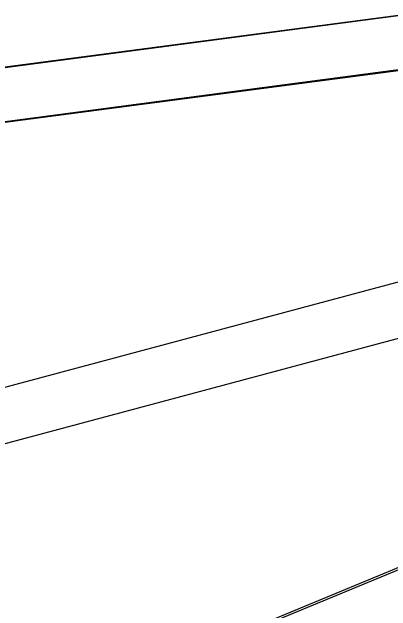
# Model space of a CAD drawing. Header units: inches. Extents: x 3324238 to 135265466, y -1036581 to 20094598.
# Drawn here: x 3354725.671 to 3354727.086, y -519089.587 to -519087.35 of the extents above; entities that cross this region are included whole.
import ezdxf

# ---------------------------------------------------------------- set-up
doc = ezdxf.new("R2010")
doc.units = ezdxf.units.IN
doc.header["$MEASUREMENT"] = 0

msp = doc.modelspace()

# ---------------------------------------------------------------- linework, layer by layer
for p, q in [((3354727.2101, -519087.3499, 0.0027), (3354724.1267, -519087.756, 0.0027)), ((3354727.2121, -519087.3516, 0.0027), (3354724.1275, -519087.7579, 0.0027)), ((3354727.3029, -519087.5414, 0.0027), (3354724.2106, -519087.9487, 0.0027)), ((3354724.2115, -519087.9505, 0.0027), (3354727.2959, -519087.5443, 0.0027)), ((3354724.8485, -519088.9642, 0.0027), (3354727.5997, -519088.227, 0.0027)), ((3354727.7632, -519088.3943, 0.0027), (3354724.9864, -519089.1384, 0.0027)), ((3354728.1766, -519088.9836, 0.0027), (3354725.805, -519089.9662, 0.0027)), ((3354728.2007, -519088.982, 0.0027), (3354725.8114, -519089.9719, 0.0027))]:
    msp.add_line(p, q)

doc.saveas('drawing.dxf')
